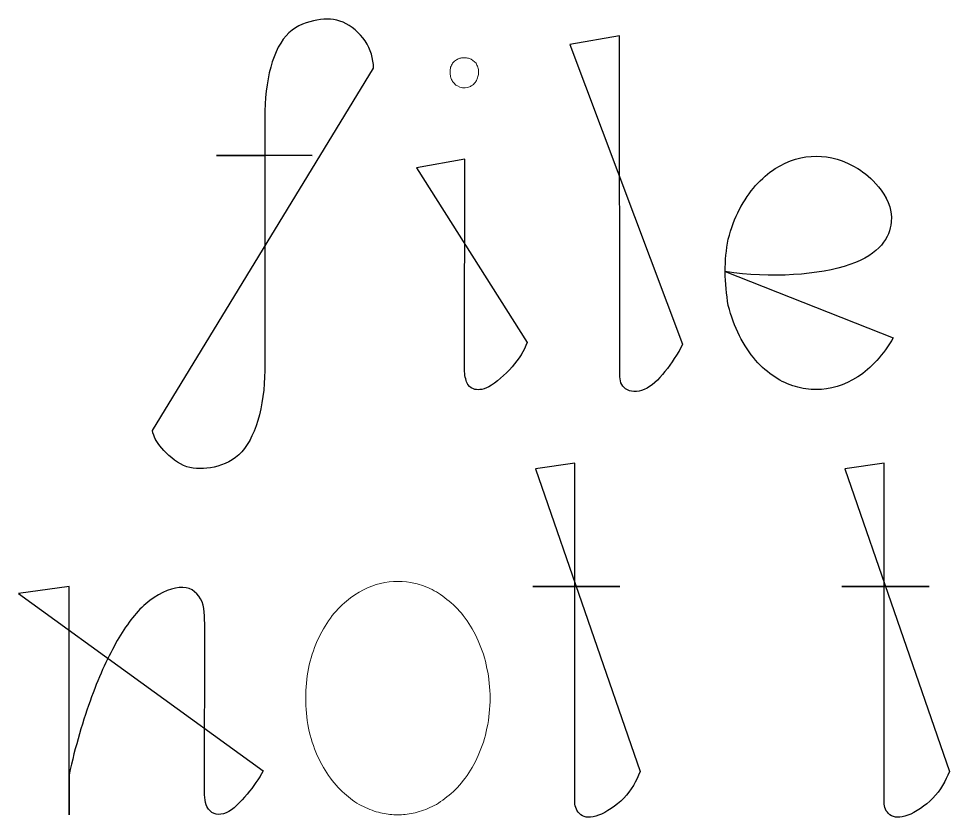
# Model space of a CAD drawing. Header units: centimetres. Extents: x -9.8 to 9.8, y -7 to 7.
# Drawn here: x -9.069 to -8.328, y 6.342 to 6.978 of the extents above; entities that cross this region are included whole.
import ezdxf

# ---------------------------------------------------------------- set-up
doc = ezdxf.new("R2010")
doc.units = ezdxf.units.CM
doc.header["$MEASUREMENT"] = 0
doc.layers.add('Layer 1', color=7, linetype='Continuous')

msp = doc.modelspace()

# ---------------------------------------------------------------- linework, layer by layer
at = {"layer": 'Layer 1', "color": 7}
for points, knots in [([(-8.96201, 6.65018), (-8.96106, 6.64523), (-8.95876, 6.64124), (-8.95458, 6.63629), (-8.95458, 6.63629), (-8.95019, 6.63113), (-8.94373, 6.62542), (-8.93725, 6.62237), (-8.93725, 6.62237), (-8.93058, 6.61951), (-8.92354, 6.61951), (-8.91592, 6.62065), (-8.91592, 6.62065), (-8.9083, 6.622), (-8.89991, 6.62483), (-8.89343, 6.63094), (-8.89343, 6.63094), (-8.88676, 6.63684), (-8.88181, 6.64655), (-8.87819, 6.65819), (-8.87819, 6.65819), (-8.87475, 6.67002), (-8.87266, 6.68409), (-8.87266, 6.69801), (-8.87266, 6.69801), (-8.87266, 6.69801), (-8.87266, 6.86907), (-8.87266, 6.86907), (-8.87266, 6.86907), (-8.87266, 6.86907), (-8.91115, 6.86907), (-8.91115, 6.86907), (-8.91115, 6.86907), (-8.91115, 6.86907), (-8.83495, 6.86907), (-8.83495, 6.86907), (-8.83495, 6.86907), (-8.83495, 6.86907), (-8.87268, 6.86926), (-8.87268, 6.86926), (-8.87268, 6.86926), (-8.87268, 6.86926), (-8.87268, 6.89937), (-8.87268, 6.89937), (-8.87268, 6.89937), (-8.87268, 6.91347), (-8.87115, 6.92757), (-8.86792, 6.93919), (-8.86792, 6.93919), (-8.86488, 6.95102), (-8.85972, 6.96054), (-8.85345, 6.96663), (-8.85345, 6.96663), (-8.84678, 6.97272), (-8.83879, 6.97539), (-8.83115, 6.97674), (-8.83115, 6.97674), (-8.82372, 6.97788), (-8.81705, 6.97788), (-8.81038, 6.97502), (-8.81038, 6.97502), (-8.80371, 6.97198), (-8.79723, 6.96663), (-8.79286, 6.96015), (-8.79286, 6.96015), (-8.78847, 6.95348), (-8.78619, 6.94605), (-8.78619, 6.93843), (-8.78619, 6.93843), (-8.78619, 6.93843), (-8.96201, 6.65018), (-8.96201, 6.65018)], [0, 0, 0, 0, 0.052632, 0.052632, 0.052632, 0.052632, 0.105263, 0.105263, 0.105263, 0.105263, 0.157895, 0.157895, 0.157895, 0.157895, 0.210526, 0.210526, 0.210526, 0.210526, 0.263158, 0.263158, 0.263158, 0.263158, 0.315789, 0.315789, 0.315789, 0.315789, 0.368421, 0.368421, 0.368421, 0.368421, 0.421053, 0.421053, 0.421053, 0.421053, 0.473684, 0.473684, 0.473684, 0.473684, 0.526316, 0.526316, 0.526316, 0.526316, 0.578947, 0.578947, 0.578947, 0.578947, 0.631579, 0.631579, 0.631579, 0.631579, 0.684211, 0.684211, 0.684211, 0.684211, 0.736842, 0.736842, 0.736842, 0.736842, 0.789474, 0.789474, 0.789474, 0.789474, 0.842105, 0.842105, 0.842105, 0.842105, 0.894737, 0.894737, 0.894737, 0.894737, 1, 1, 1, 1]), ([(-8.62998, 6.95728), (-8.62998, 6.95728), (-8.59035, 6.96413), (-8.59035, 6.96413), (-8.59035, 6.96413), (-8.59035, 6.96413), (-8.59016, 6.69439), (-8.59016, 6.69439), (-8.59016, 6.69439), (-8.59016, 6.69039), (-8.58939, 6.68582), (-8.58558, 6.68336), (-8.58558, 6.68336), (-8.58196, 6.68087), (-8.57645, 6.68032), (-8.57071, 6.6828), (-8.57071, 6.6828), (-8.56499, 6.68529), (-8.55965, 6.69061), (-8.55433, 6.69709), (-8.55433, 6.69709), (-8.54917, 6.70357), (-8.54422, 6.71101), (-8.54023, 6.719), (-8.54023, 6.719), (-8.54023, 6.719), (-8.62998, 6.95728), (-8.62998, 6.95728)], [0, 0, 0, 0, 0.125, 0.125, 0.125, 0.125, 0.25, 0.25, 0.25, 0.25, 0.375, 0.375, 0.375, 0.375, 0.5, 0.5, 0.5, 0.5, 0.625, 0.625, 0.625, 0.625, 0.75, 0.75, 0.75, 0.75, 1, 1, 1, 1]), ([(-8.62998, 6.95728), (-8.62998, 6.95728), (-8.62998, 6.95728), (-8.62998, 6.95728), (-8.62998, 6.95728), (-8.62998, 6.95728), (-8.62998, 6.95728), (-8.62998, 6.95728)], [0, 0, 0, 0, 0.333333, 0.333333, 0.333333, 0.333333, 1, 1, 1, 1]), ([(-8.75209, 6.85918), (-8.75209, 6.85918), (-8.71362, 6.86603), (-8.71362, 6.86603), (-8.71362, 6.86603), (-8.71362, 6.86603), (-8.71381, 6.70029), (-8.71381, 6.70029), (-8.71381, 6.70029), (-8.71381, 6.69611), (-8.71323, 6.6919), (-8.71209, 6.68886), (-8.71209, 6.68886), (-8.71095, 6.68582), (-8.70923, 6.68428), (-8.70656, 6.68333), (-8.70656, 6.68333), (-8.70389, 6.68238), (-8.69989, 6.68219), (-8.69436, 6.68505), (-8.69436, 6.68505), (-8.68883, 6.6883), (-8.6814, 6.69458), (-8.67589, 6.70087), (-8.67589, 6.70087), (-8.67036, 6.70735), (-8.66636, 6.71362), (-8.66388, 6.72029), (-8.66388, 6.72029), (-8.66388, 6.72029), (-8.75209, 6.85918), (-8.75209, 6.85918)], [0, 0, 0, 0, 0.111111, 0.111111, 0.111111, 0.111111, 0.222222, 0.222222, 0.222222, 0.222222, 0.333333, 0.333333, 0.333333, 0.333333, 0.444444, 0.444444, 0.444444, 0.444444, 0.555556, 0.555556, 0.555556, 0.555556, 0.666667, 0.666667, 0.666667, 0.666667, 0.777778, 0.777778, 0.777778, 0.777778, 1, 1, 1, 1]), ([(-8.50634, 6.77668), (-8.47033, 6.77115), (-8.43091, 6.77382), (-8.40709, 6.78221), (-8.40709, 6.78221), (-8.38328, 6.79041), (-8.37529, 6.80412), (-8.37431, 6.81592), (-8.37431, 6.81592), (-8.37299, 6.82754), (-8.3787, 6.83706), (-8.38442, 6.8441), (-8.38442, 6.8441), (-8.38995, 6.85095), (-8.39548, 6.85516), (-8.4008, 6.85857), (-8.4008, 6.85857), (-8.41183, 6.86524), (-8.42289, 6.86847), (-8.43395, 6.86847), (-8.43395, 6.86847), (-8.4448, 6.86847), (-8.45604, 6.86524), (-8.46673, 6.85857), (-8.46673, 6.85857), (-8.47226, 6.85495), (-8.47721, 6.85058), (-8.48216, 6.84505), (-8.48216, 6.84505), (-8.48692, 6.83971), (-8.49131, 6.83325), (-8.49512, 6.82619), (-8.49512, 6.82619), (-8.49874, 6.81897), (-8.5016, 6.81095), (-8.50388, 6.80238), (-8.50388, 6.80238), (-8.5056, 6.79418), (-8.50637, 6.78542), (-8.50637, 6.77648), (-8.50637, 6.77648), (-8.50637, 6.76754), (-8.50542, 6.75857), (-8.50388, 6.74981), (-8.50388, 6.74981), (-8.5016, 6.74124), (-8.49875, 6.73304), (-8.49512, 6.72563), (-8.49512, 6.72563), (-8.49131, 6.7182), (-8.48692, 6.71171), (-8.48216, 6.70621), (-8.48216, 6.70621), (-8.4774, 6.70068), (-8.47226, 6.69629), (-8.46692, 6.69287), (-8.46692, 6.69287), (-8.46179, 6.68925), (-8.45607, 6.68697), (-8.45054, 6.68525), (-8.45054, 6.68525), (-8.44501, 6.68353), (-8.43948, 6.68276), (-8.43398, 6.68276), (-8.43398, 6.68276), (-8.42295, 6.68276), (-8.41189, 6.68599), (-8.40083, 6.69284), (-8.40083, 6.69284), (-8.39549, 6.69628), (-8.39054, 6.70083), (-8.38578, 6.70599), (-8.38578, 6.70599), (-8.38102, 6.71133), (-8.37644, 6.71742), (-8.37263, 6.7239), (-8.37263, 6.7239), (-8.37263, 6.7239), (-8.50634, 6.77668), (-8.50634, 6.77668)], [0, 0, 0, 0, 0.047619, 0.047619, 0.047619, 0.047619, 0.095238, 0.095238, 0.095238, 0.095238, 0.142857, 0.142857, 0.142857, 0.142857, 0.190476, 0.190476, 0.190476, 0.190476, 0.238095, 0.238095, 0.238095, 0.238095, 0.285714, 0.285714, 0.285714, 0.285714, 0.333333, 0.333333, 0.333333, 0.333333, 0.380952, 0.380952, 0.380952, 0.380952, 0.428571, 0.428571, 0.428571, 0.428571, 0.47619, 0.47619, 0.47619, 0.47619, 0.52381, 0.52381, 0.52381, 0.52381, 0.571429, 0.571429, 0.571429, 0.571429, 0.619048, 0.619048, 0.619048, 0.619048, 0.666667, 0.666667, 0.666667, 0.666667, 0.714286, 0.714286, 0.714286, 0.714286, 0.761905, 0.761905, 0.761905, 0.761905, 0.809524, 0.809524, 0.809524, 0.809524, 0.857143, 0.857143, 0.857143, 0.857143, 0.904762, 0.904762, 0.904762, 0.904762, 1, 1, 1, 1]), ([(-8.75209, 6.85918), (-8.75209, 6.85918), (-8.75209, 6.85918), (-8.75209, 6.85918), (-8.75209, 6.85918), (-8.75209, 6.85918), (-8.75209, 6.85918), (-8.75209, 6.85918)], [0, 0, 0, 0, 0.333333, 0.333333, 0.333333, 0.333333, 1, 1, 1, 1]), ([(-8.50634, 6.77668), (-8.50634, 6.77668), (-8.50634, 6.77668), (-8.50634, 6.77668), (-8.50634, 6.77668), (-8.50634, 6.77668), (-8.50634, 6.77668), (-8.50634, 6.77668)], [0, 0, 0, 0, 0.333333, 0.333333, 0.333333, 0.333333, 1, 1, 1, 1]), ([(-8.96201, 6.65018), (-8.96201, 6.65018), (-8.96201, 6.65018), (-8.96201, 6.65018), (-8.96201, 6.65018), (-8.96201, 6.65018), (-8.96201, 6.65018), (-8.96201, 6.65018)], [0, 0, 0, 0, 0.333333, 0.333333, 0.333333, 0.333333, 1, 1, 1, 1]), ([(-8.65721, 6.6197), (-8.65721, 6.6197), (-8.62596, 6.62428), (-8.62596, 6.62428), (-8.62596, 6.62428), (-8.62596, 6.62428), (-8.62596, 6.52617), (-8.62596, 6.52617), (-8.62596, 6.52617), (-8.62596, 6.52617), (-8.59013, 6.52617), (-8.59013, 6.52617), (-8.59013, 6.52617), (-8.59013, 6.52617), (-8.65948, 6.52617), (-8.65948, 6.52617), (-8.65948, 6.52617), (-8.65948, 6.52617), (-8.62596, 6.52617), (-8.62596, 6.52617), (-8.62596, 6.52617), (-8.62596, 6.52617), (-8.62596, 6.35453), (-8.62596, 6.35453), (-8.62596, 6.35453), (-8.62596, 6.35072), (-8.62443, 6.34691), (-8.6212, 6.34461), (-8.6212, 6.34461), (-8.61797, 6.34233), (-8.61339, 6.34175), (-8.6071, 6.34424), (-8.6071, 6.34424), (-8.60101, 6.34652), (-8.59318, 6.35167), (-8.5871, 6.35776), (-8.5871, 6.35776), (-8.58101, 6.36406), (-8.57699, 6.37128), (-8.57414, 6.37909), (-8.57414, 6.37909), (-8.57414, 6.37909), (-8.65721, 6.6197), (-8.65721, 6.6197)], [0, 0, 0, 0, 0.083333, 0.083333, 0.083333, 0.083333, 0.166667, 0.166667, 0.166667, 0.166667, 0.25, 0.25, 0.25, 0.25, 0.333333, 0.333333, 0.333333, 0.333333, 0.416667, 0.416667, 0.416667, 0.416667, 0.5, 0.5, 0.5, 0.5, 0.583333, 0.583333, 0.583333, 0.583333, 0.666667, 0.666667, 0.666667, 0.666667, 0.75, 0.75, 0.75, 0.75, 0.833333, 0.833333, 0.833333, 0.833333, 1, 1, 1, 1]), ([(-8.41128, 6.6197), (-8.41128, 6.6197), (-8.38003, 6.62428), (-8.38003, 6.62428), (-8.38003, 6.62428), (-8.38003, 6.62428), (-8.38003, 6.52617), (-8.38003, 6.52617), (-8.38003, 6.52617), (-8.38003, 6.52617), (-8.3442, 6.52617), (-8.3442, 6.52617), (-8.3442, 6.52617), (-8.3442, 6.52617), (-8.41355, 6.52617), (-8.41355, 6.52617), (-8.41355, 6.52617), (-8.41355, 6.52617), (-8.38003, 6.52617), (-8.38003, 6.52617), (-8.38003, 6.52617), (-8.38003, 6.52617), (-8.38003, 6.35453), (-8.38003, 6.35453), (-8.38003, 6.35453), (-8.38003, 6.35072), (-8.3785, 6.34691), (-8.37527, 6.34461), (-8.37527, 6.34461), (-8.37204, 6.34233), (-8.36728, 6.34175), (-8.36117, 6.34424), (-8.36117, 6.34424), (-8.35487, 6.34652), (-8.34725, 6.35167), (-8.34117, 6.35776), (-8.34117, 6.35776), (-8.33508, 6.36406), (-8.33106, 6.37128), (-8.32802, 6.37909), (-8.32802, 6.37909), (-8.32802, 6.37909), (-8.41128, 6.6197), (-8.41128, 6.6197)], [0, 0, 0, 0, 0.083333, 0.083333, 0.083333, 0.083333, 0.166667, 0.166667, 0.166667, 0.166667, 0.25, 0.25, 0.25, 0.25, 0.333333, 0.333333, 0.333333, 0.333333, 0.416667, 0.416667, 0.416667, 0.416667, 0.5, 0.5, 0.5, 0.5, 0.583333, 0.583333, 0.583333, 0.583333, 0.666667, 0.666667, 0.666667, 0.666667, 0.75, 0.75, 0.75, 0.75, 0.833333, 0.833333, 0.833333, 0.833333, 1, 1, 1, 1]), ([(-8.65721, 6.6197), (-8.65721, 6.6197), (-8.65721, 6.6197), (-8.65721, 6.6197), (-8.65721, 6.6197), (-8.65721, 6.6197), (-8.65721, 6.6197), (-8.65721, 6.6197)], [0, 0, 0, 0, 0.333333, 0.333333, 0.333333, 0.333333, 1, 1, 1, 1]), ([(-8.41128, 6.6197), (-8.41128, 6.6197), (-8.41128, 6.6197), (-8.41128, 6.6197), (-8.41128, 6.6197), (-8.41128, 6.6197), (-8.41128, 6.6197), (-8.41128, 6.6197)], [0, 0, 0, 0, 0.333333, 0.333333, 0.333333, 0.333333, 1, 1, 1, 1]), ([(-9.0685, 6.52064), (-9.0685, 6.52064), (-9.02831, 6.52617), (-9.02831, 6.52617), (-9.02831, 6.52617), (-9.02831, 6.52617), (-9.02831, 6.34461), (-9.02831, 6.34461), (-9.02831, 6.34461), (-9.02831, 6.34461), (-9.02831, 6.37644), (-9.02831, 6.37644), (-9.02831, 6.37644), (-9.02355, 6.39872), (-9.01707, 6.42044), (-9.0104, 6.43835), (-9.0104, 6.43835), (-9.00392, 6.45645), (-8.99688, 6.47092), (-8.99, 6.48312), (-8.99, 6.48312), (-8.98296, 6.49532), (-8.9759, 6.50503), (-8.96733, 6.51246), (-8.96733, 6.51246), (-8.95876, 6.51971), (-8.94865, 6.52466), (-8.94066, 6.52542), (-8.94066, 6.52542), (-8.93285, 6.52619), (-8.92714, 6.52238), (-8.9237, 6.51627), (-8.9237, 6.51627), (-8.92026, 6.51016), (-8.92047, 6.5018), (-8.92047, 6.4936), (-8.92047, 6.4936), (-8.92047, 6.4936), (-8.92066, 6.36483), (-8.92066, 6.36483), (-8.92066, 6.36483), (-8.92066, 6.3593), (-8.92047, 6.35303), (-8.91743, 6.34903), (-8.91743, 6.34903), (-8.91418, 6.34503), (-8.90904, 6.34369), (-8.90351, 6.34617), (-8.90351, 6.34617), (-8.89779, 6.34845), (-8.89189, 6.35493), (-8.88674, 6.36104), (-8.88674, 6.36104), (-8.88158, 6.36713), (-8.8774, 6.37324), (-8.87399, 6.37951), (-8.87399, 6.37951), (-8.87399, 6.37951), (-9.0685, 6.52064), (-9.0685, 6.52064)], [0, 0, 0, 0, 0.0625, 0.0625, 0.0625, 0.0625, 0.125, 0.125, 0.125, 0.125, 0.1875, 0.1875, 0.1875, 0.1875, 0.25, 0.25, 0.25, 0.25, 0.3125, 0.3125, 0.3125, 0.3125, 0.375, 0.375, 0.375, 0.375, 0.4375, 0.4375, 0.4375, 0.4375, 0.5, 0.5, 0.5, 0.5, 0.5625, 0.5625, 0.5625, 0.5625, 0.625, 0.625, 0.625, 0.625, 0.6875, 0.6875, 0.6875, 0.6875, 0.75, 0.75, 0.75, 0.75, 0.8125, 0.8125, 0.8125, 0.8125, 0.875, 0.875, 0.875, 0.875, 1, 1, 1, 1]), ([(-9.0685, 6.52064), (-9.0685, 6.52064), (-9.0685, 6.52064), (-9.0685, 6.52064), (-9.0685, 6.52064), (-9.0685, 6.52064), (-9.0685, 6.52064), (-9.0685, 6.52064)], [0, 0, 0, 0, 0.333333, 0.333333, 0.333333, 0.333333, 1, 1, 1, 1])]:
    msp.add_open_spline(points, degree=3, knots=knots, dxfattribs=at)
at = {"layer": 'Layer 1', "color": 9, "lineweight": 0}
for points, knots in [([(-8.96201, 6.65018), (-8.96106, 6.64523), (-8.95876, 6.64124), (-8.95458, 6.63629), (-8.95458, 6.63629), (-8.95019, 6.63113), (-8.94373, 6.62542), (-8.93725, 6.62237), (-8.93725, 6.62237), (-8.93058, 6.61951), (-8.92354, 6.61951), (-8.91592, 6.62065), (-8.91592, 6.62065), (-8.9083, 6.622), (-8.89991, 6.62483), (-8.89343, 6.63094), (-8.89343, 6.63094), (-8.88676, 6.63684), (-8.88181, 6.64655), (-8.87819, 6.65819), (-8.87819, 6.65819), (-8.87475, 6.67002), (-8.87266, 6.68409), (-8.87266, 6.69801), (-8.87266, 6.69801), (-8.87266, 6.69801), (-8.87266, 6.86907), (-8.87266, 6.86907), (-8.87266, 6.86907), (-8.87266, 6.86907), (-8.91115, 6.86907), (-8.91115, 6.86907), (-8.91115, 6.86907), (-8.91115, 6.86907), (-8.83495, 6.86907), (-8.83495, 6.86907), (-8.83495, 6.86907), (-8.83495, 6.86907), (-8.87268, 6.86926), (-8.87268, 6.86926), (-8.87268, 6.86926), (-8.87268, 6.86926), (-8.87268, 6.89937), (-8.87268, 6.89937), (-8.87268, 6.89937), (-8.87268, 6.91347), (-8.87115, 6.92757), (-8.86792, 6.93919), (-8.86792, 6.93919), (-8.86488, 6.95102), (-8.85972, 6.96054), (-8.85345, 6.96663), (-8.85345, 6.96663), (-8.84678, 6.97272), (-8.83879, 6.97539), (-8.83115, 6.97674), (-8.83115, 6.97674), (-8.82372, 6.97788), (-8.81705, 6.97788), (-8.81038, 6.97502), (-8.81038, 6.97502), (-8.80371, 6.97198), (-8.79723, 6.96663), (-8.79286, 6.96015), (-8.79286, 6.96015), (-8.78847, 6.95348), (-8.78619, 6.94605), (-8.78619, 6.93843)], [0, 0, 0, 0, 0.055556, 0.055556, 0.055556, 0.055556, 0.111111, 0.111111, 0.111111, 0.111111, 0.166667, 0.166667, 0.166667, 0.166667, 0.222222, 0.222222, 0.222222, 0.222222, 0.277778, 0.277778, 0.277778, 0.277778, 0.333333, 0.333333, 0.333333, 0.333333, 0.388889, 0.388889, 0.388889, 0.388889, 0.444444, 0.444444, 0.444444, 0.444444, 0.5, 0.5, 0.5, 0.5, 0.555556, 0.555556, 0.555556, 0.555556, 0.611111, 0.611111, 0.611111, 0.611111, 0.666667, 0.666667, 0.666667, 0.666667, 0.722222, 0.722222, 0.722222, 0.722222, 0.777778, 0.777778, 0.777778, 0.777778, 0.833333, 0.833333, 0.833333, 0.833333, 0.888889, 0.888889, 0.888889, 0.888889, 1, 1, 1, 1]), ([(-8.62998, 6.95728), (-8.62998, 6.95728), (-8.59035, 6.96413), (-8.59035, 6.96413), (-8.59035, 6.96413), (-8.59035, 6.96413), (-8.59016, 6.69439), (-8.59016, 6.69439), (-8.59016, 6.69439), (-8.59016, 6.69039), (-8.58939, 6.68582), (-8.58558, 6.68336), (-8.58558, 6.68336), (-8.58196, 6.68087), (-8.57645, 6.68032), (-8.57071, 6.6828), (-8.57071, 6.6828), (-8.56499, 6.68529), (-8.55965, 6.69061), (-8.55433, 6.69709), (-8.55433, 6.69709), (-8.54917, 6.70357), (-8.54422, 6.71101), (-8.54023, 6.719)], [0, 0, 0, 0, 0.142857, 0.142857, 0.142857, 0.142857, 0.285714, 0.285714, 0.285714, 0.285714, 0.428571, 0.428571, 0.428571, 0.428571, 0.571429, 0.571429, 0.571429, 0.571429, 0.714286, 0.714286, 0.714286, 0.714286, 1, 1, 1, 1]), ([(-8.62998, 6.95728), (-8.62998, 6.95728), (-8.62998, 6.95728), (-8.62998, 6.95728), (-8.62998, 6.95728), (-8.62998, 6.95728), (-8.62998, 6.95728), (-8.62998, 6.95728)], [0, 0, 0, 0, 0.333333, 0.333333, 0.333333, 0.333333, 1, 1, 1, 1]), ([(-8.75209, 6.85918), (-8.75209, 6.85918), (-8.71362, 6.86603), (-8.71362, 6.86603), (-8.71362, 6.86603), (-8.71362, 6.86603), (-8.71381, 6.70029), (-8.71381, 6.70029), (-8.71381, 6.70029), (-8.71381, 6.69611), (-8.71323, 6.6919), (-8.71209, 6.68886), (-8.71209, 6.68886), (-8.71095, 6.68582), (-8.70923, 6.68428), (-8.70656, 6.68333), (-8.70656, 6.68333), (-8.70389, 6.68238), (-8.69989, 6.68219), (-8.69436, 6.68505), (-8.69436, 6.68505), (-8.68883, 6.6883), (-8.6814, 6.69458), (-8.67589, 6.70087), (-8.67589, 6.70087), (-8.67036, 6.70735), (-8.66636, 6.71362), (-8.66388, 6.72029)], [0, 0, 0, 0, 0.125, 0.125, 0.125, 0.125, 0.25, 0.25, 0.25, 0.25, 0.375, 0.375, 0.375, 0.375, 0.5, 0.5, 0.5, 0.5, 0.625, 0.625, 0.625, 0.625, 0.75, 0.75, 0.75, 0.75, 1, 1, 1, 1]), ([(-8.50634, 6.77668), (-8.47033, 6.77115), (-8.43091, 6.77382), (-8.40709, 6.78221), (-8.40709, 6.78221), (-8.38328, 6.79041), (-8.37529, 6.80412), (-8.37431, 6.81592), (-8.37431, 6.81592), (-8.37299, 6.82754), (-8.3787, 6.83706), (-8.38442, 6.8441), (-8.38442, 6.8441), (-8.38995, 6.85095), (-8.39548, 6.85516), (-8.4008, 6.85857), (-8.4008, 6.85857), (-8.41183, 6.86524), (-8.42289, 6.86847), (-8.43395, 6.86847), (-8.43395, 6.86847), (-8.4448, 6.86847), (-8.45604, 6.86524), (-8.46673, 6.85857), (-8.46673, 6.85857), (-8.47226, 6.85495), (-8.47721, 6.85058), (-8.48216, 6.84505), (-8.48216, 6.84505), (-8.48692, 6.83971), (-8.49131, 6.83325), (-8.49512, 6.82619), (-8.49512, 6.82619), (-8.49874, 6.81897), (-8.5016, 6.81095), (-8.50388, 6.80238), (-8.50388, 6.80238), (-8.5056, 6.79418), (-8.50637, 6.78542), (-8.50637, 6.77648), (-8.50637, 6.77648), (-8.50637, 6.76754), (-8.50542, 6.75857), (-8.50388, 6.74981), (-8.50388, 6.74981), (-8.5016, 6.74124), (-8.49875, 6.73304), (-8.49512, 6.72563), (-8.49512, 6.72563), (-8.49131, 6.7182), (-8.48692, 6.71171), (-8.48216, 6.70621), (-8.48216, 6.70621), (-8.4774, 6.70068), (-8.47226, 6.69629), (-8.46692, 6.69287), (-8.46692, 6.69287), (-8.46179, 6.68925), (-8.45607, 6.68697), (-8.45054, 6.68525), (-8.45054, 6.68525), (-8.44501, 6.68353), (-8.43948, 6.68276), (-8.43398, 6.68276), (-8.43398, 6.68276), (-8.42295, 6.68276), (-8.41189, 6.68599), (-8.40083, 6.69284), (-8.40083, 6.69284), (-8.39549, 6.69628), (-8.39054, 6.70083), (-8.38578, 6.70599), (-8.38578, 6.70599), (-8.38102, 6.71133), (-8.37644, 6.71742), (-8.37263, 6.7239)], [0, 0, 0, 0, 0.05, 0.05, 0.05, 0.05, 0.1, 0.1, 0.1, 0.1, 0.15, 0.15, 0.15, 0.15, 0.2, 0.2, 0.2, 0.2, 0.25, 0.25, 0.25, 0.25, 0.3, 0.3, 0.3, 0.3, 0.35, 0.35, 0.35, 0.35, 0.4, 0.4, 0.4, 0.4, 0.45, 0.45, 0.45, 0.45, 0.5, 0.5, 0.5, 0.5, 0.55, 0.55, 0.55, 0.55, 0.6, 0.6, 0.6, 0.6, 0.65, 0.65, 0.65, 0.65, 0.7, 0.7, 0.7, 0.7, 0.75, 0.75, 0.75, 0.75, 0.8, 0.8, 0.8, 0.8, 0.85, 0.85, 0.85, 0.85, 0.9, 0.9, 0.9, 0.9, 1, 1, 1, 1]), ([(-8.75209, 6.85918), (-8.75209, 6.85918), (-8.75209, 6.85918), (-8.75209, 6.85918), (-8.75209, 6.85918), (-8.75209, 6.85918), (-8.75209, 6.85918), (-8.75209, 6.85918)], [0, 0, 0, 0, 0.333333, 0.333333, 0.333333, 0.333333, 1, 1, 1, 1]), ([(-8.50634, 6.77668), (-8.50634, 6.77668), (-8.50634, 6.77668), (-8.50634, 6.77668), (-8.50634, 6.77668), (-8.50634, 6.77668), (-8.50634, 6.77668), (-8.50634, 6.77668)], [0, 0, 0, 0, 0.333333, 0.333333, 0.333333, 0.333333, 1, 1, 1, 1]), ([(-8.96201, 6.65018), (-8.96201, 6.65018), (-8.96201, 6.65018), (-8.96201, 6.65018), (-8.96201, 6.65018), (-8.96201, 6.65018), (-8.96201, 6.65018), (-8.96201, 6.65018)], [0, 0, 0, 0, 0.333333, 0.333333, 0.333333, 0.333333, 1, 1, 1, 1]), ([(-8.65721, 6.6197), (-8.65721, 6.6197), (-8.62596, 6.62428), (-8.62596, 6.62428), (-8.62596, 6.62428), (-8.62596, 6.62428), (-8.62596, 6.52617), (-8.62596, 6.52617), (-8.62596, 6.52617), (-8.62596, 6.52617), (-8.59013, 6.52617), (-8.59013, 6.52617), (-8.59013, 6.52617), (-8.59013, 6.52617), (-8.65948, 6.52617), (-8.65948, 6.52617), (-8.65948, 6.52617), (-8.65948, 6.52617), (-8.62596, 6.52617), (-8.62596, 6.52617), (-8.62596, 6.52617), (-8.62596, 6.52617), (-8.62596, 6.35453), (-8.62596, 6.35453), (-8.62596, 6.35453), (-8.62596, 6.35072), (-8.62443, 6.34691), (-8.6212, 6.34461), (-8.6212, 6.34461), (-8.61797, 6.34233), (-8.61339, 6.34175), (-8.6071, 6.34424), (-8.6071, 6.34424), (-8.60101, 6.34652), (-8.59318, 6.35167), (-8.5871, 6.35776), (-8.5871, 6.35776), (-8.58101, 6.36406), (-8.57699, 6.37128), (-8.57414, 6.37909)], [0, 0, 0, 0, 0.090909, 0.090909, 0.090909, 0.090909, 0.181818, 0.181818, 0.181818, 0.181818, 0.272727, 0.272727, 0.272727, 0.272727, 0.363636, 0.363636, 0.363636, 0.363636, 0.454545, 0.454545, 0.454545, 0.454545, 0.545455, 0.545455, 0.545455, 0.545455, 0.636364, 0.636364, 0.636364, 0.636364, 0.727273, 0.727273, 0.727273, 0.727273, 0.818182, 0.818182, 0.818182, 0.818182, 1, 1, 1, 1]), ([(-8.41128, 6.6197), (-8.41128, 6.6197), (-8.38003, 6.62428), (-8.38003, 6.62428), (-8.38003, 6.62428), (-8.38003, 6.62428), (-8.38003, 6.52617), (-8.38003, 6.52617), (-8.38003, 6.52617), (-8.38003, 6.52617), (-8.3442, 6.52617), (-8.3442, 6.52617), (-8.3442, 6.52617), (-8.3442, 6.52617), (-8.41355, 6.52617), (-8.41355, 6.52617), (-8.41355, 6.52617), (-8.41355, 6.52617), (-8.38003, 6.52617), (-8.38003, 6.52617), (-8.38003, 6.52617), (-8.38003, 6.52617), (-8.38003, 6.35453), (-8.38003, 6.35453), (-8.38003, 6.35453), (-8.38003, 6.35072), (-8.3785, 6.34691), (-8.37527, 6.34461), (-8.37527, 6.34461), (-8.37204, 6.34233), (-8.36728, 6.34175), (-8.36117, 6.34424), (-8.36117, 6.34424), (-8.35487, 6.34652), (-8.34725, 6.35167), (-8.34117, 6.35776), (-8.34117, 6.35776), (-8.33508, 6.36406), (-8.33106, 6.37128), (-8.32802, 6.37909)], [0, 0, 0, 0, 0.090909, 0.090909, 0.090909, 0.090909, 0.181818, 0.181818, 0.181818, 0.181818, 0.272727, 0.272727, 0.272727, 0.272727, 0.363636, 0.363636, 0.363636, 0.363636, 0.454545, 0.454545, 0.454545, 0.454545, 0.545455, 0.545455, 0.545455, 0.545455, 0.636364, 0.636364, 0.636364, 0.636364, 0.727273, 0.727273, 0.727273, 0.727273, 0.818182, 0.818182, 0.818182, 0.818182, 1, 1, 1, 1]), ([(-8.65721, 6.6197), (-8.65721, 6.6197), (-8.65721, 6.6197), (-8.65721, 6.6197), (-8.65721, 6.6197), (-8.65721, 6.6197), (-8.65721, 6.6197), (-8.65721, 6.6197)], [0, 0, 0, 0, 0.333333, 0.333333, 0.333333, 0.333333, 1, 1, 1, 1]), ([(-8.41128, 6.6197), (-8.41128, 6.6197), (-8.41128, 6.6197), (-8.41128, 6.6197), (-8.41128, 6.6197), (-8.41128, 6.6197), (-8.41128, 6.6197), (-8.41128, 6.6197)], [0, 0, 0, 0, 0.333333, 0.333333, 0.333333, 0.333333, 1, 1, 1, 1]), ([(-9.0685, 6.52064), (-9.0685, 6.52064), (-9.02831, 6.52617), (-9.02831, 6.52617), (-9.02831, 6.52617), (-9.02831, 6.52617), (-9.02831, 6.34461), (-9.02831, 6.34461), (-9.02831, 6.34461), (-9.02831, 6.34461), (-9.02831, 6.37644), (-9.02831, 6.37644), (-9.02831, 6.37644), (-9.02355, 6.39872), (-9.01707, 6.42044), (-9.0104, 6.43835), (-9.0104, 6.43835), (-9.00392, 6.45645), (-8.99688, 6.47092), (-8.99, 6.48312), (-8.99, 6.48312), (-8.98296, 6.49532), (-8.9759, 6.50503), (-8.96733, 6.51246), (-8.96733, 6.51246), (-8.95876, 6.51971), (-8.94865, 6.52466), (-8.94066, 6.52542), (-8.94066, 6.52542), (-8.93285, 6.52619), (-8.92714, 6.52238), (-8.9237, 6.51627), (-8.9237, 6.51627), (-8.92026, 6.51016), (-8.92047, 6.5018), (-8.92047, 6.4936), (-8.92047, 6.4936), (-8.92047, 6.4936), (-8.92066, 6.36483), (-8.92066, 6.36483), (-8.92066, 6.36483), (-8.92066, 6.3593), (-8.92047, 6.35303), (-8.91743, 6.34903), (-8.91743, 6.34903), (-8.91418, 6.34503), (-8.90904, 6.34369), (-8.90351, 6.34617), (-8.90351, 6.34617), (-8.89779, 6.34845), (-8.89189, 6.35493), (-8.88674, 6.36104), (-8.88674, 6.36104), (-8.88158, 6.36713), (-8.8774, 6.37324), (-8.87399, 6.37951)], [0, 0, 0, 0, 0.066667, 0.066667, 0.066667, 0.066667, 0.133333, 0.133333, 0.133333, 0.133333, 0.2, 0.2, 0.2, 0.2, 0.266667, 0.266667, 0.266667, 0.266667, 0.333333, 0.333333, 0.333333, 0.333333, 0.4, 0.4, 0.4, 0.4, 0.466667, 0.466667, 0.466667, 0.466667, 0.533333, 0.533333, 0.533333, 0.533333, 0.6, 0.6, 0.6, 0.6, 0.666667, 0.666667, 0.666667, 0.666667, 0.733333, 0.733333, 0.733333, 0.733333, 0.8, 0.8, 0.8, 0.8, 0.866667, 0.866667, 0.866667, 0.866667, 1, 1, 1, 1]), ([(-9.0685, 6.52064), (-9.0685, 6.52064), (-9.0685, 6.52064), (-9.0685, 6.52064), (-9.0685, 6.52064), (-9.0685, 6.52064), (-9.0685, 6.52064), (-9.0685, 6.52064)], [0, 0, 0, 0, 0.333333, 0.333333, 0.333333, 0.333333, 1, 1, 1, 1])]:
    msp.add_open_spline(points, degree=3, knots=knots, dxfattribs=at)
at = {"layer": 'Layer 1', "color": 7, "lineweight": 0}
for points, knots in [([(-8.71798, 6.94623), (-8.71721, 6.94642), (-8.71645, 6.9466), (-8.71549, 6.94679), (-8.71549, 6.94679), (-8.71472, 6.94679), (-8.71377, 6.94679), (-8.71282, 6.94679), (-8.71282, 6.94679), (-8.71187, 6.9466), (-8.71091, 6.94642), (-8.70996, 6.94623), (-8.70996, 6.94623), (-8.70805, 6.94546), (-8.70596, 6.94414), (-8.70462, 6.94242), (-8.70462, 6.94242), (-8.70406, 6.94128), (-8.70367, 6.94033), (-8.70309, 6.93917), (-8.70309, 6.93917), (-8.70272, 6.93803), (-8.70253, 6.93668), (-8.70253, 6.93536), (-8.70253, 6.93536), (-8.70253, 6.93422), (-8.70272, 6.93287), (-8.70309, 6.93174), (-8.70309, 6.93174), (-8.70346, 6.9306), (-8.70367, 6.92946), (-8.70423, 6.9287), (-8.70423, 6.9287), (-8.70481, 6.92775), (-8.70537, 6.92679), (-8.70614, 6.92621), (-8.70614, 6.92621), (-8.70691, 6.92526), (-8.70767, 6.92468), (-8.70842, 6.9243), (-8.70842, 6.9243), (-8.70937, 6.92374), (-8.71014, 6.92335), (-8.71128, 6.92316), (-8.71128, 6.92316), (-8.71395, 6.92239), (-8.71681, 6.92279), (-8.71927, 6.9243), (-8.71927, 6.9243), (-8.72022, 6.92467), (-8.72099, 6.92525), (-8.72176, 6.92621), (-8.72176, 6.92621), (-8.72271, 6.92679), (-8.72311, 6.92774), (-8.72367, 6.9287), (-8.72367, 6.9287), (-8.72425, 6.92947), (-8.72462, 6.93061), (-8.72481, 6.93174), (-8.72481, 6.93174), (-8.72518, 6.93288), (-8.72518, 6.93423), (-8.72518, 6.93536), (-8.72518, 6.93536), (-8.72518, 6.93668), (-8.72518, 6.93803), (-8.72481, 6.93917), (-8.72481, 6.93917), (-8.72444, 6.94031), (-8.72386, 6.94126), (-8.72328, 6.94242), (-8.72328, 6.94242), (-8.72272, 6.94319), (-8.72196, 6.94395), (-8.721, 6.94451), (-8.721, 6.94451), (-8.71989, 6.94527), (-8.71912, 6.94564), (-8.71798, 6.94623)], [0, 0, 0, 0, 0.047619, 0.047619, 0.047619, 0.047619, 0.095238, 0.095238, 0.095238, 0.095238, 0.142857, 0.142857, 0.142857, 0.142857, 0.190476, 0.190476, 0.190476, 0.190476, 0.238095, 0.238095, 0.238095, 0.238095, 0.285714, 0.285714, 0.285714, 0.285714, 0.333333, 0.333333, 0.333333, 0.333333, 0.380952, 0.380952, 0.380952, 0.380952, 0.428571, 0.428571, 0.428571, 0.428571, 0.47619, 0.47619, 0.47619, 0.47619, 0.52381, 0.52381, 0.52381, 0.52381, 0.571429, 0.571429, 0.571429, 0.571429, 0.619048, 0.619048, 0.619048, 0.619048, 0.666667, 0.666667, 0.666667, 0.666667, 0.714286, 0.714286, 0.714286, 0.714286, 0.761905, 0.761905, 0.761905, 0.761905, 0.809524, 0.809524, 0.809524, 0.809524, 0.857143, 0.857143, 0.857143, 0.857143, 0.904762, 0.904762, 0.904762, 0.904762, 1, 1, 1, 1]), ([(-8.76711, 6.34462), (-8.76711, 6.34462), (-8.76846, 6.34462), (-8.76846, 6.34462), (-8.76846, 6.34462), (-8.77264, 6.34462), (-8.77666, 6.3452), (-8.78066, 6.34615), (-8.78066, 6.34615), (-8.78505, 6.34729), (-8.7896, 6.34882), (-8.79418, 6.3511), (-8.79418, 6.3511), (-8.79876, 6.35319), (-8.80352, 6.35644), (-8.8077, 6.36025), (-8.8077, 6.36025), (-8.81209, 6.36387), (-8.81646, 6.36845), (-8.82045, 6.37377), (-8.82045, 6.37377), (-8.82445, 6.37909), (-8.82788, 6.3852), (-8.83093, 6.39168), (-8.83093, 6.39168), (-8.83379, 6.39872), (-8.83627, 6.40597), (-8.83797, 6.41359), (-8.83797, 6.41359), (-8.8395, 6.4214), (-8.84006, 6.42941), (-8.84006, 6.4374), (-8.84006, 6.4374), (-8.84006, 6.44539), (-8.8395, 6.4532), (-8.83797, 6.46103), (-8.83797, 6.46103), (-8.83625, 6.46865), (-8.83379, 6.47608), (-8.83093, 6.48294), (-8.83093, 6.48294), (-8.82789, 6.48961), (-8.82445, 6.49551), (-8.82045, 6.50104), (-8.82045, 6.50104), (-8.81645, 6.50636), (-8.81206, 6.51075), (-8.8077, 6.51456), (-8.8077, 6.51456), (-8.79894, 6.52218), (-8.7896, 6.52636), (-8.78066, 6.52866), (-8.78066, 6.52866), (-8.77132, 6.53075), (-8.76219, 6.53075), (-8.75304, 6.52866), (-8.75304, 6.52866), (-8.74865, 6.52752), (-8.7441, 6.52599), (-8.73952, 6.52371), (-8.73952, 6.52371), (-8.73494, 6.52143), (-8.73058, 6.51837), (-8.726, 6.51458), (-8.726, 6.51458), (-8.72142, 6.51077), (-8.71724, 6.50638), (-8.71325, 6.50106), (-8.71325, 6.50106), (-8.70925, 6.49553), (-8.70563, 6.48963), (-8.70277, 6.48296), (-8.70277, 6.48296), (-8.69991, 6.47611), (-8.69724, 6.46867), (-8.69592, 6.46105), (-8.69592, 6.46105), (-8.6942, 6.45324), (-8.69343, 6.44541), (-8.69343, 6.43742), (-8.69343, 6.43742), (-8.69343, 6.42943), (-8.6942, 6.42141), (-8.69592, 6.41361), (-8.69592, 6.41361), (-8.69724, 6.40599), (-8.69992, 6.39874), (-8.70277, 6.3917), (-8.70277, 6.3917), (-8.70563, 6.38522), (-8.70925, 6.37913), (-8.71325, 6.37379), (-8.71325, 6.37379), (-8.71725, 6.36845), (-8.72145, 6.36387), (-8.726, 6.36027), (-8.726, 6.36027), (-8.73058, 6.35646), (-8.73494, 6.35323), (-8.73952, 6.35112), (-8.73952, 6.35112), (-8.7441, 6.34884), (-8.74867, 6.34731), (-8.75304, 6.34617), (-8.75304, 6.34617), (-8.75743, 6.34522), (-8.76143, 6.34464), (-8.76524, 6.34464), (-8.76524, 6.34464), (-8.76524, 6.34464), (-8.76711, 6.34464), (-8.76711, 6.34464), (-8.76711, 6.34464), (-8.76711, 6.34464), (-8.76711, 6.34462), (-8.76711, 6.34462)], [0, 0, 0, 0, 0.033333, 0.033333, 0.033333, 0.033333, 0.066667, 0.066667, 0.066667, 0.066667, 0.1, 0.1, 0.1, 0.1, 0.133333, 0.133333, 0.133333, 0.133333, 0.166667, 0.166667, 0.166667, 0.166667, 0.2, 0.2, 0.2, 0.2, 0.233333, 0.233333, 0.233333, 0.233333, 0.266667, 0.266667, 0.266667, 0.266667, 0.3, 0.3, 0.3, 0.3, 0.333333, 0.333333, 0.333333, 0.333333, 0.366667, 0.366667, 0.366667, 0.366667, 0.4, 0.4, 0.4, 0.4, 0.433333, 0.433333, 0.433333, 0.433333, 0.466667, 0.466667, 0.466667, 0.466667, 0.5, 0.5, 0.5, 0.5, 0.533333, 0.533333, 0.533333, 0.533333, 0.566667, 0.566667, 0.566667, 0.566667, 0.6, 0.6, 0.6, 0.6, 0.633333, 0.633333, 0.633333, 0.633333, 0.666667, 0.666667, 0.666667, 0.666667, 0.7, 0.7, 0.7, 0.7, 0.733333, 0.733333, 0.733333, 0.733333, 0.766667, 0.766667, 0.766667, 0.766667, 0.8, 0.8, 0.8, 0.8, 0.833333, 0.833333, 0.833333, 0.833333, 0.866667, 0.866667, 0.866667, 0.866667, 0.9, 0.9, 0.9, 0.9, 0.933333, 0.933333, 0.933333, 0.933333, 1, 1, 1, 1])]:
    msp.add_open_spline(points, degree=3, knots=knots, dxfattribs=at)

doc.saveas('drawing.dxf')
